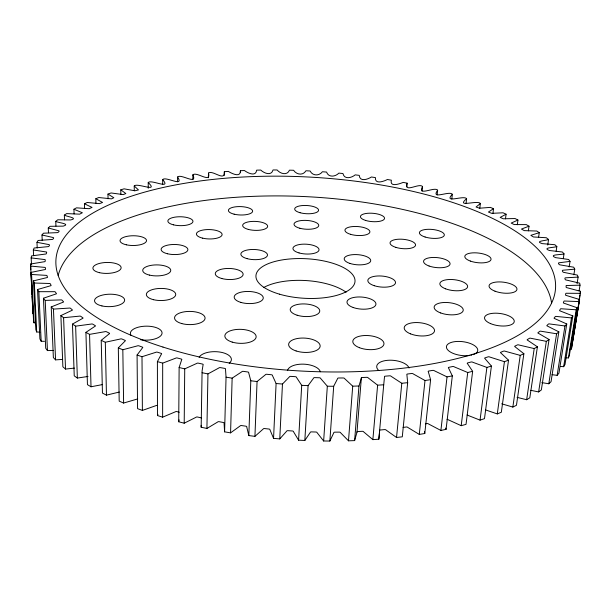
<?xml version="1.0" encoding="UTF-8"?>
<svg xmlns="http://www.w3.org/2000/svg" width="611" height="611" viewBox="0 0 611 611"><rect width="100%" height="100%" fill="white"/><g stroke="black" fill="none" stroke-linecap="round" stroke-linejoin="round"><path stroke-width="0.92" d="M32.765 308.715L32.918 313.779L30.55 264.021L44.076 261.775A1.054 0.397 -2.2 0 0 45.153 261.355L45.26 259.889A1.046 0.397 -2.2 0 0 44.244 259.515L31.161 257.895L31.558 255.894L45.168 254.1A1.039 0.382 -2.1 0 0 46.299 253.718L46.68 252.305A1.031 0.382 -2 0 0 45.764 251.908L33.33 249.968L34.101 248.035L47.711 246.668C48.895 247.104 50.461 244.446 48.712 244.553L36.965 242.323L37.225 247.929M162.694 184.255L162.702 179.596C165.634 175.96 184.568 187.806 177.61 177.007C180.894 173.379 197.758 185.675 192.885 174.822C196.635 171.279 211.314 183.842 208.481 173.05C212.758 169.713 225.268 182.292 224.344 171.683L228.331 171.401C231.248 173.18 240.749 178.275 240.421 170.713L244.453 170.53C247.554 172.89 255.864 177.19 256.666 170.141L260.729 170.057C263.891 173.081 271.322 176.396 273.033 169.957L277.127 169.973C280.205 173.692 287.086 175.945 289.484 170.171L293.586 170.278C296.45 174.693 303.064 175.846 305.966 170.767L310.075 170.981C312.58 176.067 319.202 176.121 322.44 171.752L326.541 172.058C328.542 177.801 335.431 176.778 338.868 173.119L342.947 173.524C344.268 179.871 351.715 177.816 355.205 174.868L359.253 175.365C359.696 182.261 367.99 179.267 371.396 176.999L375.406 177.587C374.757 184.927 384.197 181.169 387.412 179.504L391.368 180.192C389.413 187.814 400.274 183.567 403.199 182.384L407.094 183.163C403.902 193.603 418.978 182.613 422.529 186.508L422.071 191.182M30.55 266.075L44.229 267.343A1.069 0.405 -2.3 0 1 45.336 267.694L45.527 269.191A1.069 0.412 -2.3 0 1 44.511 269.657L31.161 272.361L31.573 274.469L45.787 275.347A1.085 0.42 -2.3 0 1 46.986 275.668L47.482 277.195A1.085 0.42 -2.4 0 1 46.543 277.7L33.475 280.877L34.323 283.023L48.987 283.473A1.1 0.435 -2.4 0 1 50.278 283.771L51.095 285.314A1.1 0.435 -2.4 0 1 50.239 285.856L37.546 289.522L38.844 291.684L53.89 291.684A1.115 0.451 -2.4 0 1 55.265 291.943L56.403 293.494A1.115 0.451 -2.4 0 1 55.647 294.082L43.45 298.229L45.206 300.398L60.535 299.917A1.13 0.466 -2.4 0 1 61.986 300.138L63.452 301.681A1.13 0.466 -2.4 0 1 62.803 302.308L51.225 306.936L53.455 309.097L68.951 308.104A1.146 0.474 -2.3 0 1 70.471 308.28L72.274 309.808A1.146 0.481 -2.3 0 1 71.739 310.472L60.886 315.582L63.59 317.712L79.147 316.177A1.161 0.489 -2.2 0 1 80.728 316.315L82.867 317.812A1.161 0.496 -2.1 0 1 82.454 318.499L72.465 324.074L75.634 326.159L91.115 324.082A1.169 0.504 -2 0 1 92.75 324.158L95.217 325.617A1.176 0.504 -2 0 1 94.934 326.335L85.922 332.353L89.557 334.37L104.832 331.72A1.184 0.519 -1.8 0 1 106.497 331.75L109.285 333.148A1.184 0.519 -1.7 0 1 109.148 333.889L101.227 340.327L105.313 342.259L120.23 339.029A1.191 0.535 -1.5 0 1 121.917 339.006L125.018 340.335A1.199 0.535 -1.4 0 1 125.026 341.091L118.313 347.911L122.826 349.736L137.238 345.933A1.207 0.542 -1.1 0 1 138.941 345.849L142.325 347.086A1.207 0.55 -1 0 1 142.478 347.858L137.078 355.029L141.996 356.717L155.752 352.348A1.214 0.558 -0.7 0 1 157.439 352.203L161.098 353.341A1.214 0.558 -0.6 0 1 161.411 354.113L157.401 361.59L157.462 415.549L162.633 417.168L162.686 363.125L175.64 358.206A1.222 0.565 -0.2 0 1 177.305 357.993L181.2 359.024A1.222 0.565 -0.1 0 1 181.666 359.795L179.13 367.509L178.718 421.773L184.201 423.202L195.955 417.321A1.199 0.611 0 0 1 197.544 417.023L201.561 417.962M177.58 181.742L177.61 177.007M184.201 423.202L184.736 368.876L196.734 363.43A1.23 0.573 0.3 0 1 198.369 363.163L202.47 364.057A1.23 0.573 0.4 0 1 203.081 364.828L202.096 370.93L201.164 427.226L206.915 428.456L217.608 422.056A1.207 0.619 0.6 0 1 219.15 421.689L223.328 422.484A1.207 0.626 0.8 0 1 224.077 423.286L224.604 431.847L230.568 432.863L240.077 425.982A1.207 0.626 1.3 0 1 241.551 425.554L245.859 426.188A1.207 0.626 1.5 0 1 246.745 426.967L248.814 435.574L254.932 436.361L263.158 429.052A1.207 0.634 2.1 0 1 264.54 428.563L268.932 429.029A1.207 0.634 2.3 0 1 269.955 429.777L273.552 438.362L279.769 438.904L286.62 431.229A1.214 0.634 2.9 0 1 287.903 430.679L292.341 430.976A1.214 0.634 3 0 1 293.486 431.687L298.588 440.18L304.836 440.478L310.228 432.489A1.214 0.634 3.7 0 1 311.404 431.885L315.841 432.015A1.214 0.634 3.8 0 1 317.101 432.68L323.647 440.997L329.864 441.043L333.766 432.817A1.207 0.634 4.5 0 1 334.813 432.168L339.212 432.122A1.207 0.634 4.6 0 1 340.571 432.741L348.491 440.814L354.617 440.607L356.984 432.221L361.361 377.85M201.164 427.226L201.187 425.309M192.832 179.535L192.885 174.822M208.397 177.732L208.481 173.05M206.915 428.456L207.961 373.909L218.875 367.967A1.23 0.58 0.9 0 1 220.449 367.631L224.718 368.395A1.23 0.58 1 0 1 225.49 369.143L226.047 377.17L224.604 431.847M379.645 430.381A1.207 0.619 5.9 0 1 380.447 429.984L384.632 429.594A1.199 0.619 6.1 0 1 386.152 430.098L396.539 437.491L402.298 436.812L407.667 382.669L406.895 374.703A1.222 0.573 6.2 0 1 407.537 374.001L411.638 373.497A1.222 0.573 6.3 0 1 413.242 373.924L425.004 380.508L430.61 379.683L428.311 371.763A1.222 0.565 6.7 0 1 428.792 371.037L432.687 370.388A1.214 0.565 6.8 0 1 434.337 370.755L447.038 376.903L452.323 375.88L448.566 368.059A1.214 0.55 7.2 0 1 448.894 367.326L452.552 366.539A1.207 0.55 7.3 0 1 454.225 366.852L467.728 372.519L472.647 371.32L467.499 363.66A1.199 0.542 7.6 0 1 467.675 362.911L471.066 362.01A1.199 0.542 7.7 0 1 472.746 362.254L486.898 367.425L491.42 366.058L484.981 358.619A1.191 0.527 7.9 0 1 485.004 357.87L488.113 356.847A1.191 0.527 8 0 1 489.778 357.038L504.434 361.689L508.535 360.169L500.89 352.998A1.184 0.512 8.2 0 1 500.776 352.257L503.571 351.134A1.176 0.512 8.3 0 1 505.221 351.264L520.228 355.373L523.887 353.723L515.157 346.872A1.169 0.504 8.4 0 1 514.897 346.132L517.38 344.925A1.169 0.496 8.5 0 1 518.991 345.001L534.213 348.575L537.405 346.811L527.705 340.304A1.153 0.489 8.6 0 1 527.316 339.579L529.47 338.303A1.153 0.481 8.6 0 1 531.035 338.318L546.341 341.35L549.068 339.495L538.52 333.369A1.138 0.474 8.7 0 1 538.001 332.667L539.826 331.322A1.138 0.474 8.7 0 1 541.331 331.292L556.59 333.789L558.851 331.857L547.563 326.137A1.13 0.458 8.8 0 1 546.937 325.457L548.434 324.067A1.123 0.458 8.8 0 1 549.869 323.983L564.961 325.961L566.764 323.975L554.864 318.675A1.115 0.443 8.8 0 1 554.131 318.018L555.292 316.59A1.107 0.443 8.8 0 1 556.659 316.467L571.484 317.934L572.828 315.918L560.424 311.045A1.092 0.428 8.8 0 1 559.6 310.419L560.447 308.967A1.092 0.428 8.8 0 1 561.73 308.799L576.196 309.785L577.09 307.745L564.304 303.308A1.077 0.42 8.7 0 1 563.395 302.712L563.922 301.254A1.077 0.412 8.7 0 1 565.122 301.047L579.144 301.574L579.61 299.52L566.534 295.533A1.062 0.405 8.6 0 1 565.549 294.968L565.778 293.501A1.062 0.405 8.6 0 1 566.886 293.265L580.397 293.349L580.45 291.31L567.191 287.758A1.046 0.39 8.5 0 1 566.145 287.231L566.084 285.772A1.039 0.39 8.5 0 1 567.092 285.497L580.022 285.177L579.694 283.153L566.336 280.037C565.03 280.327 564.113 277.417 565.817 277.806L578.121 277.096L577.074 283.626M224.252 175.494L224.344 171.683M230.568 432.863L232.142 378.148L241.849 371.748A1.237 0.588 1.6 0 1 243.346 371.351L247.753 371.969A1.237 0.588 1.7 0 1 248.662 372.702L250.8 380.775L248.814 435.574M240.367 172.608L240.421 170.713M254.932 436.361L257.063 381.539L265.441 374.734A1.237 0.596 2.2 0 1 266.854 374.283L271.345 374.742A1.237 0.596 2.4 0 1 272.399 375.444L276.103 383.509L273.552 438.362M572.797 339.502L572.858 338.036M279.769 438.904L282.465 384.044L289.423 376.88A1.237 0.596 2.9 0 1 290.737 376.376L295.273 376.682A1.237 0.596 3.1 0 1 296.45 377.354L301.704 385.327L298.588 440.18M304.836 440.478L308.089 385.633L313.565 378.178A1.237 0.596 3.6 0 1 314.757 377.621L319.293 377.758A1.237 0.596 3.8 0 1 320.584 378.392L327.328 386.213L333.682 386.282L337.616 378.599A1.237 0.588 4.3 0 1 338.677 377.995L343.176 377.972A1.237 0.588 4.4 0 1 344.566 378.56L352.715 386.16L358.978 385.999L361.338 378.148A1.237 0.588 5 0 1 362.27 377.514L366.669 377.323A1.23 0.588 5.1 0 1 368.15 377.858L377.621 385.174L383.716 384.785L384.51 376.842A1.23 0.58 5.6 0 1 385.289 376.17L389.566 375.818A1.23 0.58 5.7 0 1 391.116 376.307L401.794 383.28L407.667 382.669M323.647 440.997L327.328 386.213M379.614 431.649L378.843 439.194L372.87 439.637L363.66 431.878A1.207 0.626 5.4 0 0 362.216 431.305L357.901 431.534A1.207 0.626 5.2 0 0 356.984 432.221M329.864 441.043L333.682 386.282M348.491 440.814L352.715 386.16M354.617 440.607L358.978 385.999M372.87 439.637L377.621 385.174M378.843 439.194L383.716 384.785M406.75 186.882L407.094 183.163M396.539 437.491L401.794 383.28M437.14 194.924L437.629 190.22C434.581 186.248 417.344 196.834 422.529 186.508M430.61 379.683L424.782 433.512L419.283 434.413L425.004 380.508M451.819 199.033L452.331 194.298C449.696 190.342 430.381 200.309 437.629 190.22M466.063 203.402L466.598 198.743C464.223 194.84 443.021 204.059 452.331 194.298M452.323 375.88L446.083 429.342L440.898 430.457L447.038 376.903M479.788 208.236L480.353 203.547C478.115 199.682 455.248 208.122 466.598 198.743M446.977 419.314A1.184 0.588 7.8 0 1 448.039 419.681L461.198 425.676L467.728 372.519M472.647 371.32L466.033 424.362L461.198 425.676M492.947 213.43L493.535 208.702L490.312 207.381L479.528 208.221L476.053 207.007L480.353 203.547M505.488 218.868L506.091 214.201L503.029 212.796L491.763 213.346L488.426 212.048L493.535 208.702M467.117 415.037L480.04 420.131L486.898 367.425M491.42 366.058L484.485 418.642L480.04 420.131M517.311 224.749L517.952 220.036L515.065 218.547L503.342 218.799L500.165 217.401L506.091 214.201M485.524 409.905L497.293 413.907L504.434 361.689M508.535 360.169L501.326 412.257L497.293 413.907M528.378 230.859L529.027 226.2L526.346 224.634L514.195 224.558L511.193 223.076L517.952 220.036M501.662 403.81L512.85 407.071L520.228 355.373M538.581 237.389L539.261 232.676L536.794 231.034L524.253 230.622L521.45 229.056L529.027 226.2M523.887 353.723L516.455 405.292L512.85 407.071M547.739 245.049L548.556 239.451L546.333 237.74L533.434 236.969L530.844 235.327L539.261 232.676M517.074 397.356L526.651 399.716L534.213 348.575M537.405 346.811L529.806 397.814L526.651 399.716M556.132 251.228L556.842 246.516L554.88 244.728L542.148 243.613C534.159 240.978 546.074 240.78 548.556 239.451M530.799 390.322L538.642 391.926L546.341 341.35M549.068 339.495L541.346 389.925L538.642 391.926M563.311 258.506L564.029 253.832L562.349 251.992L549.373 250.502C541.529 247.493 554.544 247.73 556.842 246.516M541.873 382.623L548.8 383.769L556.59 333.789M558.851 331.857L551.046 381.692L548.8 383.769M569.162 266.954L570.032 261.393L568.658 259.492L555.483 257.613C547.914 254.237 561.86 254.978 564.029 253.832M552.054 374.696L557.133 375.33L564.961 325.961M573.866 274.79L574.76 269.161L573.706 267.206L560.402 264.93C559.348 265.227 557.354 262.692 559.096 262.776L570.032 261.393M566.764 323.975L558.928 373.191L557.133 375.33M560.409 366.432L563.655 366.692L571.484 317.934M572.828 315.918L564.999 364.515L563.655 366.692M579.129 290.729L580.022 285.177M565.244 357.779L568.398 357.916L576.196 309.785M577.09 307.745L569.307 355.717L568.398 357.916M578.93 300.658L579.236 298.787M579.541 296.915L579.839 295.044M580.144 293.181L580.45 291.31M572.774 340.235L580.397 293.349M569.895 349.064L571.415 349.072L579.144 301.574M579.61 299.52L571.415 349.072M178.718 421.773L179.076 419.887M157.462 415.549L157.921 414.327M36.965 242.323L38.088 240.467L51.614 239.512C52.676 239.94 54.753 237.526 52.997 237.488L41.976 234.991L42.228 240.642M41.976 234.991L43.427 233.211L56.808 232.661C57.778 233.058 60.26 230.912 58.549 230.721L48.269 227.995L48.468 232.745M48.269 227.995L50.026 226.314L63.2 226.131C71.243 223.847 57.854 222.794 55.754 221.365L55.945 226.055M55.754 221.365L57.793 219.777L70.7 219.945C78.903 218.051 66.591 216.645 64.346 215.11L64.514 219.845M64.346 215.11L66.645 213.613L79.697 214.155L82.363 212.758L73.939 209.245L74.091 213.926M73.939 209.245L76.482 207.847L89.16 208.71L92.04 207.419L84.463 203.776L84.601 208.504M84.463 203.776L87.22 202.478L99.486 203.639L102.556 202.462L95.835 198.72L95.942 203.394M95.835 198.72L98.783 197.521L111.454 198.865L113.822 197.735L107.964 194.069L111.095 192.969L123.292 194.596L125.843 193.55L120.787 189.83L124.079 188.837L134.916 190.777L138.46 189.914L134.229 186.004C136.856 182.422 159.311 193.107 148.221 182.59C150.94 178.985 171.744 190.265 162.702 179.596M162.633 417.168L175.304 411.845A1.191 0.603 -0.7 0 1 176.938 411.608L179.229 412.257M137.078 355.029L137.567 408.644L142.386 410.424L155.843 405.681A1.191 0.596 -1.2 0 1 157.501 405.513M137.719 398.914L123.613 403.054L119.191 401.129L118.313 347.911M119.328 392.048L106.459 395.141L102.449 393.094L101.227 340.327M102.419 384.586L91.016 386.778L87.442 384.64L85.922 332.353M425.386 423.851L426.913 423.568A1.191 0.603 7.3 0 1 428.517 423.958L440.898 430.457M88.015 376.468L77.353 378.056L74.237 375.841L72.465 324.074M403.046 427.44L406.262 426.997A1.199 0.611 6.7 0 1 407.835 427.448L419.283 434.413M74.42 368.105L65.53 369.067L62.872 366.791L60.886 315.582M574.76 269.161L563.121 270.215C561.379 269.978 562.884 272.72 564.045 272.414L577.418 275.11L578.121 277.096M62.605 359.405L55.563 359.879L53.363 357.572L51.225 306.936M53.501 350.409L47.444 350.592L45.71 348.27L43.45 298.229M37.546 289.522L39.891 338.952L41.174 341.266L44.458 341.328M301.704 385.327L308.089 385.633M33.475 280.877L35.85 329.688L36.691 331.987L39.883 332.155M276.103 383.509L282.465 384.044M31.161 272.361L33.544 320.538L33.964 322.807L35.499 322.936M250.8 380.775L257.063 381.539M226.047 377.17L232.142 378.148M202.081 372.725L207.961 373.909M179.13 367.509L184.736 368.876M157.401 361.59L162.686 363.125M445.671 428.082L446.083 429.342M424.492 431.603L424.782 433.512M31.161 257.895L31.489 264.487M31.573 274.469L33.964 322.807M30.55 264.021L30.833 269.726M30.978 272.575L31.451 282.091M31.543 283.993L32.062 294.449M32.154 296.35L32.673 306.814M33.33 249.968L33.605 255.65M34.323 283.023L36.691 331.987M38.844 291.684L41.174 341.266M45.206 300.398L47.444 350.592M53.455 309.097L55.563 359.879M63.59 317.712L65.53 369.067M75.634 326.159L77.353 378.056M89.557 334.37L91.016 386.778M105.313 342.259L106.459 395.141M107.964 194.069L108.055 198.796M120.787 189.83L120.856 194.512M122.826 349.736L123.613 403.054M134.229 186.004L134.275 190.747M141.996 356.717L142.386 410.424M148.221 182.59L148.244 188.234M263.853 287.445A49.186 20.53 3.2 0 1 346.101 292.218M58.175 275.385A247.944 100.838 3.2 0 1 310.228 196.864A247.944 100.838 3.2 0 1 551.603 303.125M131.212 335.569A15.84 7.004 -0.8 0 1 144.67 326.213A15.84 7.004 -0.8 0 1 161.93 333.896A15.84 7.004 -0.8 0 1 140.683 339.785M199.117 357.336A16.36 7.622 0.8 0 1 221.083 352.272A16.36 7.622 0.8 0 1 229.201 363.255M287.506 370.633A16.528 7.851 3.3 0 1 303.575 364.156A16.528 7.851 3.3 0 1 320.324 371.732M378.751 370.503A16.337 7.584 5.7 0 1 387.664 360.307A16.337 7.584 5.7 0 1 409.034 368.005M469.195 355.541A15.787 6.942 7.3 0 1 446.481 347.644A15.787 6.942 7.3 0 1 466.437 342.32A15.787 6.942 7.3 0 1 474.518 354.12M473.884 354.403A15.787 6.942 7.3 0 1 473.204 354.655M471.715 355.09A15.787 6.942 7.3 0 1 470.913 355.266M279.448 294.166A49.621 19.804 3.2 0 0 355.006 281.419A49.621 19.804 3.2 0 0 281.961 259.958A49.621 19.804 3.2 0 0 279.448 294.166M221.831 278.524A13.923 5.53 1.5 0 0 243.125 274.499A13.923 5.53 1.5 0 0 222.679 268.962A13.923 5.53 1.5 0 0 221.831 278.524M149.42 275.095A14.022 5.507 0 0 0 170.752 270.536A14.022 5.507 0 0 0 150.031 265.564A14.022 5.507 0 0 0 149.42 275.095M99.608 272.705A14.122 5.476 -1 0 0 121.131 267.87A14.122 5.476 -1 0 0 100.311 263.211A14.122 5.476 -1 0 0 99.608 272.705M240.849 302.392A14.542 6.049 1.9 0 0 263.249 298.221A14.542 6.049 1.9 0 0 242.109 291.951A14.542 6.049 1.9 0 0 240.849 302.392M297.137 315.223A14.794 6.286 3.2 0 0 319.744 311.159A14.794 6.286 3.2 0 0 298.053 304.37A14.794 6.286 3.2 0 0 297.137 315.223M353.196 307.509A14.519 6.034 4.5 0 0 375.895 304.538A14.519 6.034 4.5 0 0 355.312 297.206A14.519 6.034 4.5 0 0 353.196 307.509M374.299 285.711A13.893 5.514 4.9 0 0 395.516 282.756A13.893 5.514 4.9 0 0 375.192 276.21A13.893 5.514 4.9 0 0 374.299 285.711M349.836 263.394A13.305 5.071 4.3 0 0 370.678 261.012A13.305 5.071 4.3 0 0 351.875 254.756A13.305 5.071 4.3 0 0 349.836 263.394M299.054 252.931A13.068 4.911 3.2 0 0 319.034 249.891A13.068 4.911 3.2 0 0 299.879 244.461A13.068 4.911 3.2 0 0 299.054 252.931M246.989 258.621A13.32 5.079 2.1 0 0 267.473 255.222A13.32 5.079 2.1 0 0 248.066 249.861A13.32 5.079 2.1 0 0 246.989 258.621M153.621 299.718A14.695 6.057 -0.1 0 0 175.731 294.487A14.695 6.057 -0.1 0 0 153.758 289.232A14.695 6.057 -0.1 0 0 153.621 299.718M181.795 323.578A15.267 6.599 0.4 0 0 205.075 318.285A15.267 6.599 0.4 0 0 182.567 312.16A15.267 6.599 0.4 0 0 181.795 323.578M232.211 342.099A15.649 7.004 1.6 0 0 256.139 336.936A15.649 7.004 1.6 0 0 233.165 329.986A15.649 7.004 1.6 0 0 232.211 342.099M296.114 350.958A15.779 7.149 3.3 0 0 320.149 346.177A15.779 7.149 3.3 0 0 296.946 338.593A15.779 7.149 3.3 0 0 296.114 350.958M359.428 347.697A15.626 6.981 4.9 0 0 383.907 344.276A15.626 6.981 4.9 0 0 361.819 335.783A15.626 6.981 4.9 0 0 359.428 347.697M410.577 333.873A15.229 6.553 6.1 0 0 434.459 331.193A15.229 6.553 6.1 0 0 413.067 322.73A15.229 6.553 6.1 0 0 410.577 333.873M440.699 312.962A14.641 6.011 6.5 0 0 463.222 310.388A14.641 6.011 6.5 0 0 442.12 302.651A14.641 6.011 6.5 0 0 440.699 312.962M445.618 288.827A13.969 5.468 6.4 0 0 467.56 286.994A13.969 5.468 6.4 0 0 448.016 279.586A13.969 5.468 6.4 0 0 445.618 288.827M429.075 266.014A13.327 5.01 5.8 0 0 450.009 264.265A13.327 5.01 5.8 0 0 431.328 257.544A13.327 5.01 5.8 0 0 429.075 266.014M395.89 247.371A12.816 4.674 5.1 0 0 415.556 245.164A12.816 4.674 5.1 0 0 396.944 239.344A12.816 4.674 5.1 0 0 395.89 247.371M350.47 234.296A12.495 4.468 4.1 0 0 369.869 232.111A12.495 4.468 4.1 0 0 351.959 226.643A12.495 4.468 4.1 0 0 350.47 234.296M299.864 228.254A12.388 4.407 3.2 0 0 318.751 225.558A12.388 4.407 3.2 0 0 300.543 220.647A12.388 4.407 3.2 0 0 299.864 228.254M248.295 229.4A12.51 4.483 2.2 0 0 267.633 226.551A12.51 4.483 2.2 0 0 249.532 221.686A12.51 4.483 2.2 0 0 248.295 229.4M202.669 238.16A12.854 4.697 1.3 0 0 222.114 234.578A12.854 4.697 1.3 0 0 203.02 230.034A12.854 4.697 1.3 0 0 202.669 238.16M167.498 253.764A13.381 5.041 0.5 0 0 187.875 249.754A13.381 5.041 0.5 0 0 168.132 245.042A13.381 5.041 0.5 0 0 167.498 253.764M101.945 305.928A15.046 6.217 -1.3 0 0 124.636 300.2A15.046 6.217 -1.3 0 0 102.213 295.144A15.046 6.217 -1.3 0 0 101.945 305.928M490.656 323.647A14.97 6.156 7.7 0 0 514.179 321.921A14.97 6.156 7.7 0 0 493.367 313.26A14.97 6.156 7.7 0 0 490.656 323.647M495.002 291.18A14.053 5.423 7.4 0 0 516.914 289.591A14.053 5.423 7.4 0 0 497.125 281.984A14.053 5.423 7.4 0 0 495.002 291.18M470.363 261.073A13.19 4.835 6.6 0 0 491 259.606A13.19 4.835 6.6 0 0 472.463 252.885A13.19 4.835 6.6 0 0 470.363 261.073M425.096 237.007A12.518 4.422 5.5 0 0 444.319 235.128A12.518 4.422 5.5 0 0 426.203 229.415A12.518 4.422 5.5 0 0 425.096 237.007M365.607 220.434A12.09 4.185 4.4 0 0 384.51 218.608A12.09 4.185 4.4 0 0 367.356 213.315A12.09 4.185 4.4 0 0 365.607 220.434M300.07 212.727A11.96 4.109 3.2 0 0 318.56 210.428A11.96 4.109 3.2 0 0 301.284 205.67A11.96 4.109 3.2 0 0 300.07 212.727M234.12 214.171A12.113 4.193 1.9 0 0 252.626 211.299A12.113 4.193 1.9 0 0 234.823 206.923A12.113 4.193 1.9 0 0 234.12 214.171M173.425 224.825A12.556 4.453 0.8 0 0 192.939 221.656A12.556 4.453 0.8 0 0 174.861 217.149A12.556 4.453 0.8 0 0 173.425 224.825M126.362 244.812A13.251 4.88 -0.2 0 0 146.518 240.696A13.251 4.88 -0.2 0 0 126.928 236.365A13.251 4.88 -0.2 0 0 126.362 244.812M162.969 347.063A250.212 97.065 3.2 0 0 554.712 294.097A250.212 97.065 3.2 0 0 199.484 181.062A250.212 97.065 3.2 0 0 162.969 347.063"/></g></svg>
